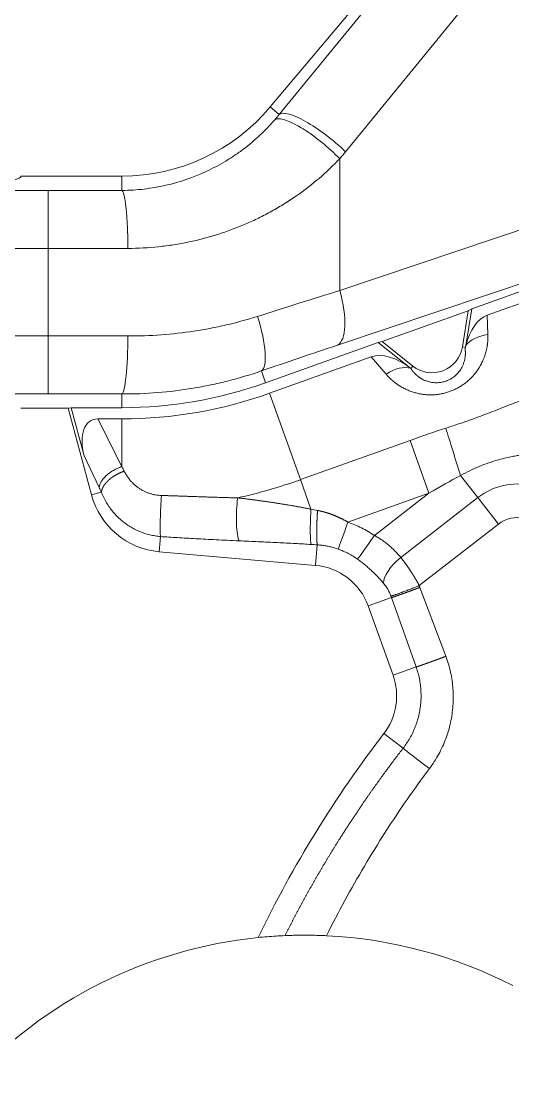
# Model space of a CAD drawing. Header units: millimetres. Extents: x 588 to 2025, y -315 to 707.
# Drawn here: x 897.5 to 961.3, y 394.3 to 531.9 of the extents above; entities that cross this region are included whole.
import ezdxf

# ---------------------------------------------------------------- set-up
doc = ezdxf.new("R2010")
doc.units = ezdxf.units.MM
doc.layers.add('core', color=7, linetype='Continuous', lineweight=20)

msp = doc.modelspace()

# ---------------------------------------------------------------- linework, layer by layer
at = {"layer": 'core', "lineweight": 18}
for p, q in [((947.514, 541.855), (929.848, 520.802)), ((897.536, 511.827), (910.601, 511.827)), ((955.972, 494.585), (985.122, 505.04)), ((957.983, 493.766), (983.486, 502.913)), ((955.525, 494.341), (944.349, 490.333)), ((954.765, 489.653), (955.525, 494.341)), ((955.202, 489.832), (955.972, 494.585)), ((955.525, 494.341), (955.972, 494.585)), ((929.235, 484.996), (943.832, 490.231)), ((944.349, 490.333), (943.832, 490.231)), ((943.832, 490.231), (948.045, 486.873)), ((944.349, 490.333), (948.324, 487.165)), ((929.726, 483.632), (942.934, 488.369)), ((897.469, 481.677), (903.635, 481.677)), ((903.635, 481.677), (904.03, 481.756)), ((906.646, 470.442), (903.635, 481.677)), ((910.601, 481.756), (904.03, 481.756)), ((905.705, 475.506), (904.03, 481.756)), ((907.475, 480.307), (910.604, 480.307)), ((915.433, 463.068), (935.711, 461.294)), ((942.544, 456.025), (945.769, 447.033))]:
    msp.add_line(p, q, dxfattribs=at)
at = {"layer": 'core', "lineweight": 13}
for p, q in [((948.392, 541.119), (931.009, 519.828)), ((939.613, 514.989), (956.995, 536.28)), ((929.848, 520.802), (931.009, 519.828)), ((938.842, 514.078), (938.842, 496.965)), ((987.105, 513.182), (938.842, 496.965)), ((910.601, 509.963), (910.601, 511.827)), ((880.546, 509.937), (901.017, 509.937)), ((901.017, 502.409), (901.017, 509.937)), ((938.547, 489.88), (986.809, 506.097)), ((901.017, 502.409), (850.301, 502.409)), ((901.017, 491.095), (901.017, 502.409)), ((958.07, 491.264), (957.983, 493.766)), ((850.301, 491.095), (901.017, 491.095)), ((901.017, 491.095), (901.017, 483.568)), ((954.765, 489.653), (955.162, 489.589)), ((942.934, 488.369), (944.856, 486.116)), ((928.685, 486.531), (929.235, 484.996)), ((948.324, 487.165), (948.073, 486.85)), ((901.017, 483.568), (880.546, 483.568)), ((910.601, 481.756), (910.601, 483.542)), ((933.748, 472.418), (929.726, 483.632)), ((907.475, 480.307), (910.604, 474.109)), ((910.604, 474.109), (910.604, 480.307)), ((933.748, 472.418), (947.968, 477.519)), ((950.42, 470.684), (947.968, 477.519)), ((905.705, 475.506), (907.64, 471.393)), ((935.121, 468.59), (933.748, 472.418)), ((954.533, 472.961), (956.762, 470.096)), ((906.646, 470.442), (907.926, 470.785)), ((939.908, 466.914), (950.42, 470.684)), ((943.345, 465.178), (950.42, 470.684)), ((946.769, 462.319), (956.762, 470.096)), ((959.439, 466.656), (956.762, 470.096)), ((949.171, 458.665), (959.439, 466.656)), ((915.433, 463.068), (915.606, 465.037)), ((935.711, 461.294), (935.944, 463.955)), ((949.259, 458.433), (952.616, 449.488)), ((942.544, 456.025), (945.569, 457.11)), ((945.569, 457.11), (948.76, 448.105)), ((945.769, 447.033), (948.76, 448.105)), ((944.583, 439.458), (947.066, 437.55))]:
    msp.add_line(p, q, dxfattribs=at)
at = {"layer": 'core', "lineweight": 18}
for centre, radius, start, end in [((910.601, 536.952), 25.125, 270, 320), ((950.817, 490.293), 4, 231.44922, 350.79678), ((910.601, 536.952), 55.196, 270, 289.73), ((910.604, 536.95), 56.643, 270, 289.73), ((916.305, 473.03), 10, 195, 265), ((935.014, 453.325), 8, 19.73, 85), ((938.239, 444.332), 8, 322.46377, 19.73), ((1064.943, 346.981), 151.784, 142.46377, 154.22402), ((934.271, 354.262), 59.03, 62.75395, 87.22216), ((934.271, 354.262), 59.03, 95.84415, 137.34194)]:
    msp.add_arc(centre, radius, start, end, dxfattribs=at)
at = {"layer": 'core', "lineweight": 13}
for centre, radius, start, end in [((910.604, 536.95), 68.557, 282.64523, 289.73), ((961.896, 463.5), 8.359, 77.14789, 127.89164), ((961.896, 463.5), 4, 77.14789, 127.89164)]:
    msp.add_arc(centre, radius, start, end, dxfattribs=at)
for centre, major_axis, ratio, start_param, end_param in [((936.776, 514.989), (5.839, -4.767), 0.2488373, 1.2749465, 3.0875307), ((901.017, 479.621), (100.488, 33.416), 0.0463836, 1.1694905, 1.2816773), ((936.006, 496.965), (2.401, -7.145), 0.3593654, 0.0561119, 1.4506227), ((926.144, 493.616), (-2.446, 7.13), 0.256658, 3.195769, 4.6245786), ((901.017, 486.223), (100.5, 0), 0.0484772, 1.4675082, 1.5707963), ((910.601, 491.069), (0.041, 7.537), 0.103103, 3.1942333, 4.7129491), ((958.887, 488.986), (-3.998, -0.138), 0.5863413, 4.8979198, 5.8510674), ((903.558, 472.536), (92.948, 33.427), 0.0493156, 1.1671801, 1.2793669), ((945.673, 483.838), (3.043, 2.596), 0.5793269, 0.3382339, 1.3548399), ((901.017, 478.696), (92.962, 0), 0.0524078, 1.4675082, 1.5707963), ((874.678, 420.481), (98.491, 59.932), 0.1537068, 0.5701263, 0.6431333), ((955.07, 472.27), (-3.676, 11.423), 0.0250694, 0.9213397, 1.5022223), ((877.129, 413.646), (94.015, 65.711), 0.0705863, 0.556048, 0.6290549), ((915.797, 468.317), (0.147, 3.4), 0.0557012, 0.9260949, 2.8776499), ((926.021, 467.939), (0.088, 3.588), 0.1584186, 0.9433285, 2.8731768), ((939.848, 466.934), (1.261, 3.645), 0.0163185, 3.4031877, 4.712389), ((943.303, 465.206), (2.22, 3.226), 0.0128537, 3.4032652, 4.712389), ((947.788, 461.007), (3.09, 2.518), 0.4166413, 1.5609847, 2.8426822), ((950.53, 434.976), (3.575, -2.679), 0.0156454, 3.4032042, 4.712389)]:
    msp.add_ellipse(centre, major_axis=major_axis, ratio=ratio, start_param=start_param, end_param=end_param, dxfattribs=at)
at = {"layer": 'core', "lineweight": 18}
for centre, major_axis, ratio, start_param, end_param in [((958.953, 487.091), (-0.236, 6.818), 0.5863413, 0.1855308, 1.1376021), ((946.659, 482.682), (4.481, -5.253), 0.5793268, 1.9086454, 2.9256361), ((909.189, 475.034), (2.53, -5.089), 0.5459805, 2.8765762, 4.3576965)]:
    msp.add_ellipse(centre, major_axis=major_axis, ratio=ratio, start_param=start_param, end_param=end_param, dxfattribs=at)
at = {"layer": 'core', "lineweight": 13}
for points, knots in [([(930.412, 519.115), (929.193, 517.711), (927.512, 516.139), (925.256, 514.519), (924.075, 513.762), (922.854, 513.067), (920.357, 511.817), (917.712, 510.898), (914.898, 510.333), (913.004, 510.059), (911.567, 509.969), (910.601, 509.963)], [0, 0, 0, 0, 0.25, 0.3125, 0.375, 0.4375, 0.5, 0.75, 0.8125, 0.875, 1, 1, 1, 1]), ([(938.843, 514.078), (938.511, 514.417), (937.778, 515.127), (936.504, 516.23), (935.128, 517.282), (933.761, 518.179), (932.526, 518.836), (931.524, 519.205), (930.805, 519.292), (930.516, 519.193), (930.412, 519.115)], [0, 0, 0, 0, 0.1249893, 0.249991, 0.3749927, 0.4999944, 0.6249961, 0.7499977, 0.8749994, 1, 1, 1, 1]), ([(911.379, 502.435), (912.714, 502.442), (914.701, 502.553), (917.321, 502.898), (921.215, 503.613), (924.878, 504.777), (928.341, 506.367), (930.035, 507.25), (931.673, 508.214), (934.807, 510.278), (937.145, 512.284), (938.843, 514.078)], [0, 0, 0, 0, 0.125, 0.1875, 0.25, 0.5, 0.5625, 0.625, 0.6875, 0.75, 1, 1, 1, 1]), ([(880.546, 509.937), (883.21, 510.053), (888.047, 510.317), (893.479, 510.786), (896.774, 511.298), (897.521, 511.653), (897.536, 511.827)], [0, 0, 0, 0, 0.2527854, 0.5055708, 0.7583562, 1, 1, 1, 1]), ([(911.379, 502.435), (911.326, 502.435), (911.222, 502.435), (911.065, 502.434), (910.909, 502.433), (910.752, 502.432), (910.595, 502.432), (910.439, 502.431), (910.282, 502.43), (910.125, 502.429), (909.969, 502.429), (909.812, 502.428), (909.655, 502.427), (909.498, 502.427), (909.341, 502.426), (909.185, 502.426), (909.028, 502.425), (908.871, 502.424), (908.714, 502.424), (908.557, 502.423), (908.4, 502.423), (908.243, 502.422), (908.086, 502.421), (907.929, 502.421), (907.772, 502.42), (907.615, 502.42), (907.458, 502.419), (907.301, 502.419), (907.144, 502.418), (906.987, 502.418), (906.83, 502.418), (906.673, 502.417), (906.516, 502.417), (906.359, 502.416), (906.202, 502.416), (906.045, 502.416), (905.888, 502.415), (905.731, 502.415), (905.574, 502.414), (905.417, 502.414), (905.26, 502.414), (905.103, 502.413), (904.945, 502.413), (904.788, 502.413), (904.631, 502.413), (904.474, 502.412), (904.317, 502.412), (904.16, 502.412), (904.003, 502.412), (903.845, 502.411), (903.688, 502.411), (903.531, 502.411), (903.374, 502.411), (903.217, 502.411), (903.06, 502.41), (902.902, 502.41), (902.745, 502.41), (902.588, 502.41), (902.431, 502.41), (902.274, 502.41), (902.117, 502.41), (901.96, 502.41), (901.802, 502.41), (901.645, 502.41), (901.488, 502.409), (901.331, 502.409), (901.174, 502.409), (901.069, 502.409), (901.017, 502.409)], [0, 0, 0, 0, 0.0151649, 0.0303294, 0.0454935, 0.0606572, 0.0758205, 0.0909833, 0.1061458, 0.1213078, 0.1364694, 0.1516306, 0.1667914, 0.1819518, 0.1971117, 0.2122713, 0.2274304, 0.2425891, 0.2577474, 0.2729053, 0.2880628, 0.3032199, 0.3183765, 0.3335328, 0.3486886, 0.363844, 0.378999, 0.3941536, 0.4093078, 0.4244615, 0.4396149, 0.4547678, 0.4699203, 0.4850725, 0.5002242, 0.5153755, 0.5305263, 0.5456768, 0.5608269, 0.5759765, 0.5911258, 0.6062746, 0.621423, 0.636571, 0.6517186, 0.6668658, 0.6820125, 0.6971589, 0.7123049, 0.7274504, 0.7425955, 0.7577402, 0.7728845, 0.7880284, 0.8031719, 0.818315, 0.8334577, 0.8485999, 0.8637418, 0.8788832, 0.8940243, 0.9091649, 0.9243051, 0.9394449, 0.9545843, 0.9697233, 0.9848618, 1, 1, 1, 1]), ([(928.181, 493.616), (926.844, 493.192), (925.489, 492.82), (923.43, 492.339), (922.739, 492.192), (921.347, 491.924), (920.647, 491.803), (918.531, 491.48), (917.113, 491.32), (914.259, 491.111), (912.823, 491.061), (911.379, 491.069)], [0, 0, 0, 0, 0.25, 0.25, 0.375, 0.375, 0.5, 0.5, 0.75, 0.75, 1, 1, 1, 1]), ([(944.856, 486.116), (944.865, 486.106), (944.884, 486.084), (944.912, 486.052), (944.94, 486.02), (944.968, 485.988), (944.996, 485.957), (945.024, 485.925), (945.053, 485.894), (945.082, 485.863), (945.111, 485.832), (945.14, 485.802), (945.169, 485.771), (945.198, 485.741), (945.228, 485.711), (945.258, 485.681), (945.287, 485.651), (945.317, 485.621), (945.347, 485.592), (945.378, 485.562), (945.408, 485.533), (945.439, 485.504), (945.469, 485.476), (945.5, 485.447), (945.531, 485.419), (945.562, 485.391), (945.593, 485.363), (945.625, 485.335), (945.656, 485.307), (945.688, 485.28), (945.719, 485.253), (945.751, 485.225), (945.783, 485.199), (945.815, 485.172), (945.848, 485.145), (945.88, 485.119), (945.913, 485.093), (945.945, 485.067), (945.978, 485.041), (946.011, 485.016), (946.044, 484.99), (946.077, 484.965), (946.11, 484.94), (946.144, 484.915), (946.177, 484.891), (946.211, 484.866), (946.244, 484.842), (946.278, 484.818), (946.312, 484.794), (946.346, 484.77), (946.38, 484.747), (946.415, 484.724), (946.449, 484.701), (946.484, 484.678), (946.518, 484.655), (946.553, 484.633), (946.588, 484.61), (946.623, 484.588), (946.658, 484.566), (946.845, 484.451), (947.19, 484.257), (947.706, 484.016), (948.224, 483.819), (948.749, 483.661), (949.277, 483.544), (949.806, 483.466), (950.322, 483.427), (950.832, 483.424), (951.335, 483.455), (951.834, 483.52), (952.329, 483.618), (952.825, 483.753), (953.315, 483.925), (953.715, 484.097), (954.027, 484.252), (954.265, 484.381), (954.501, 484.52), (954.813, 484.72), (955.197, 484.998), (955.639, 485.374), (956.065, 485.798), (956.461, 486.262), (956.826, 486.77), (957.098, 487.222), (957.297, 487.608), (957.434, 487.906), (957.558, 488.206), (957.668, 488.511), (957.767, 488.824), (957.855, 489.149), (957.93, 489.486), (957.975, 489.745), (958.001, 489.922), (958.013, 490.014), (958.024, 490.106), (958.034, 490.197), (958.043, 490.288), (958.051, 490.379), (958.057, 490.469), (958.063, 490.559), (958.067, 490.648), (958.071, 490.737), (958.073, 490.826), (958.074, 490.915), (958.075, 491.002), (958.074, 491.09), (958.073, 491.177), (958.071, 491.235), (958.07, 491.264)], [0, 0, 0, 0, 0.0025397, 0.005076, 0.0076089, 0.0101385, 0.0126647, 0.0151874, 0.0177068, 0.0202227, 0.0227352, 0.0252442, 0.0277497, 0.0302517, 0.0327503, 0.0352454, 0.037737, 0.040225, 0.0427096, 0.0451906, 0.0476681, 0.0501421, 0.0526126, 0.0550795, 0.0575429, 0.0600027, 0.0624591, 0.0649118, 0.0673611, 0.0698068, 0.072249, 0.0746877, 0.0771229, 0.0795545, 0.0819826, 0.0844072, 0.0868283, 0.089246, 0.0916601, 0.0940707, 0.0964779, 0.0988816, 0.1012819, 0.1036787, 0.106072, 0.108462, 0.1108484, 0.1132314, 0.115611, 0.117987, 0.1203596, 0.1227286, 0.1250942, 0.1274562, 0.1298146, 0.1321696, 0.134521, 0.1368689, 0.1392133, 0.1415541, 0.1743228, 0.205757, 0.2358663, 0.2646163, 0.2934975, 0.3211431, 0.3475041, 0.3725881, 0.3980942, 0.4227078, 0.4470036, 0.4721239, 0.4979439, 0.5227027, 0.5357457, 0.5490163, 0.5625105, 0.5762207, 0.6039723, 0.6332085, 0.6639378, 0.6960756, 0.7284106, 0.763299, 0.7815362, 0.7997297, 0.8178918, 0.8360309, 0.8546474, 0.8739443, 0.8939153, 0.9145595, 0.9200289, 0.925481, 0.9309159, 0.9363336, 0.9417341, 0.9471174, 0.9524836, 0.9578325, 0.9631643, 0.9684788, 0.973776, 0.9790558, 0.9843182, 0.9895631, 0.9947904, 1, 1, 1, 1]), ([(910.601, 483.542), (912.155, 483.534), (913.7, 483.593), (916.772, 483.84), (918.3, 484.028), (920.578, 484.407), (921.332, 484.549), (922.83, 484.863), (923.574, 485.036), (925.79, 485.599), (927.247, 486.035), (928.685, 486.531)], [0, 0, 0, 0, 0.25, 0.25, 0.5, 0.5, 0.625, 0.625, 0.75, 0.75, 1, 1, 1, 1]), ([(952.619, 479.105), (953.027, 479.236), (953.434, 479.367), (954.247, 479.634), (954.653, 479.77), (955.259, 479.978), (955.663, 480.119), (956.066, 480.264), (956.668, 480.484), (957.068, 480.634), (957.867, 480.941), (958.265, 481.097), (959.06, 481.411), (959.458, 481.569), (960.253, 481.884), (960.651, 482.039), (961.45, 482.345), (961.85, 482.496), (962.252, 482.641)], [0, 0, 0, 0, 0.125, 0.125, 0.25, 0.25, 0.3125, 0.375, 0.375, 0.5, 0.5, 0.625, 0.625, 0.75, 0.75, 0.875, 0.875, 1, 1, 1, 1]), ([(954.533, 472.961), (954.924, 473.179), (955.32, 473.385), (956.12, 473.774), (956.524, 473.956), (957.341, 474.295), (958.167, 474.609), (959.011, 474.873), (959.864, 475.113), (960.295, 475.22), (960.947, 475.363), (961.166, 475.408), (961.495, 475.471), (961.606, 475.491), (961.826, 475.53), (961.937, 475.548), (962.489, 475.637), (962.932, 475.697), (963.822, 475.793), (964.268, 475.83), (964.715, 475.857)], [0, 0, 0, 0, 0.125, 0.125, 0.25, 0.25, 0.375, 0.5, 0.5, 0.625, 0.625, 0.6875, 0.6875, 0.71875, 0.71875, 0.75, 0.75, 0.875, 0.875, 1, 1, 1, 1]), ([(907.64, 471.393), (907.652, 471.515), (907.681, 471.641), (907.774, 471.9), (907.837, 472.033), (907.996, 472.298), (908.092, 472.431), (908.311, 472.693), (908.435, 472.822), (908.708, 473.072), (908.856, 473.192), (909.171, 473.42), (909.338, 473.528), (909.685, 473.726), (909.865, 473.817), (910.231, 473.979), (910.418, 474.05), (910.604, 474.109)], [0, 0, 0, 0, 0.125, 0.125, 0.25, 0.25, 0.375, 0.375, 0.5, 0.5, 0.625, 0.625, 0.75, 0.75, 0.875, 0.875, 1, 1, 1, 1]), ([(907.926, 470.785), (907.927, 470.791), (907.928, 470.803), (907.93, 470.821), (907.933, 470.839), (907.935, 470.857), (907.938, 470.875), (907.941, 470.893), (907.945, 470.911), (907.948, 470.929), (907.952, 470.947), (907.956, 470.965), (907.96, 470.983), (907.965, 471.002), (907.97, 471.02), (907.975, 471.038), (907.98, 471.057), (907.986, 471.075), (907.991, 471.094), (907.997, 471.112), (908.003, 471.131), (908.01, 471.149), (908.017, 471.168), (908.023, 471.186), (908.031, 471.205), (908.038, 471.223), (908.045, 471.242), (908.053, 471.261), (908.061, 471.279), (908.069, 471.298), (908.078, 471.317), (908.087, 471.335), (908.095, 471.354), (908.104, 471.373), (908.114, 471.391), (908.123, 471.41), (908.133, 471.429), (908.143, 471.447), (908.153, 471.466), (908.163, 471.485), (908.174, 471.503), (908.185, 471.522), (908.196, 471.541), (908.207, 471.559), (908.218, 471.578), (908.23, 471.596), (908.241, 471.615), (908.253, 471.634), (908.265, 471.652), (908.278, 471.671), (908.29, 471.689), (908.303, 471.708), (908.316, 471.726), (908.329, 471.745), (908.342, 471.763), (908.355, 471.781), (908.369, 471.8), (908.383, 471.818), (908.397, 471.836), (908.411, 471.855), (908.425, 471.873), (908.439, 471.891), (908.454, 471.909), (908.469, 471.927), (908.484, 471.945), (908.499, 471.963), (908.514, 471.981), (908.53, 471.999), (908.545, 472.017), (908.561, 472.035), (908.577, 472.053), (908.593, 472.07), (908.609, 472.088), (908.625, 472.106), (908.642, 472.123), (908.659, 472.141), (908.675, 472.158), (908.692, 472.176), (908.709, 472.193), (908.727, 472.211), (908.744, 472.228), (908.761, 472.245), (908.779, 472.262), (908.797, 472.279), (908.815, 472.296), (908.833, 472.313), (908.856, 472.335), (908.885, 472.361), (908.919, 472.392), (908.954, 472.423), (908.99, 472.454), (909.026, 472.484), (909.063, 472.515), (909.1, 472.545), (909.138, 472.575), (909.176, 472.605), (909.215, 472.635), (909.254, 472.665), (909.294, 472.694), (909.335, 472.723), (909.376, 472.753), (909.417, 472.781), (909.459, 472.81), (909.502, 472.838), (909.545, 472.867), (909.588, 472.895), (909.632, 472.922), (909.676, 472.95), (909.721, 472.977), (909.766, 473.003), (909.811, 473.03), (909.857, 473.056), (909.904, 473.082), (909.95, 473.107), (909.998, 473.133), (910.045, 473.157), (910.093, 473.182), (910.141, 473.206), (910.19, 473.229), (910.238, 473.253), (910.287, 473.276), (910.337, 473.298), (910.387, 473.32), (910.437, 473.342), (910.487, 473.363), (910.537, 473.383), (910.588, 473.404), (910.639, 473.423), (910.69, 473.443), (910.741, 473.461), (910.792, 473.48), (910.844, 473.497), (910.878, 473.509), (910.895, 473.514)], [0, 0, 0, 0, 0.0060991, 0.0121922, 0.0182792, 0.0243602, 0.0304351, 0.0365039, 0.0425667, 0.0486234, 0.0546741, 0.0607187, 0.0667573, 0.0727898, 0.0788163, 0.0848367, 0.090851, 0.0968593, 0.1028615, 0.1088577, 0.1148478, 0.1208319, 0.1268099, 0.1327818, 0.1387477, 0.1447076, 0.1506614, 0.1566091, 0.1625508, 0.1684864, 0.1744159, 0.1803394, 0.1862569, 0.1921683, 0.1980736, 0.2039729, 0.2098661, 0.2157533, 0.2216344, 0.2275094, 0.2333784, 0.2392413, 0.2450982, 0.250949, 0.2567938, 0.2626325, 0.2684652, 0.2742918, 0.2801123, 0.2859268, 0.2917352, 0.2975375, 0.3033339, 0.3091241, 0.3149083, 0.3206864, 0.3264585, 0.3322245, 0.3379845, 0.3437384, 0.3494862, 0.355228, 0.3609638, 0.3666934, 0.372417, 0.3781346, 0.3838461, 0.3895515, 0.3952509, 0.4009442, 0.4066315, 0.4123127, 0.4179879, 0.423657, 0.42932, 0.434977, 0.4406279, 0.4462728, 0.4519116, 0.4575443, 0.463171, 0.4687916, 0.4744062, 0.4800147, 0.4856172, 0.4912135, 0.4968039, 0.5071268, 0.5174771, 0.5278547, 0.5382598, 0.5486922, 0.5591521, 0.5696393, 0.5801539, 0.5906959, 0.6012653, 0.611862, 0.6224862, 0.6331377, 0.6438167, 0.654523, 0.6652567, 0.6760177, 0.6868062, 0.6976221, 0.7084653, 0.7193359, 0.7302339, 0.7411593, 0.7521121, 0.7630922, 0.7740997, 0.7851346, 0.7961969, 0.8072866, 0.8184037, 0.8295481, 0.8407199, 0.8519191, 0.8631457, 0.8743996, 0.8856809, 0.8969897, 0.9083257, 0.9196892, 0.9310801, 0.9424983, 0.9539439, 0.9654168, 0.9769172, 0.9884449, 1, 1, 1, 1]), ([(907.64, 471.393), (907.648, 471.376), (907.672, 471.325), (907.72, 471.224), (907.786, 471.084), (907.857, 470.932), (907.905, 470.831), (907.926, 470.785)], [0, 0, 0, 0, 0.0851545, 0.2516776, 0.4995694, 0.7761482, 1, 1, 1, 1]), ([(915.734, 470.367), (915.78, 470.365), (915.873, 470.363), (916.011, 470.358), (916.151, 470.354), (916.29, 470.35), (916.43, 470.345), (916.57, 470.341), (916.71, 470.337), (916.851, 470.332), (916.992, 470.327), (917.133, 470.323), (917.275, 470.318), (917.417, 470.313), (917.56, 470.309), (917.702, 470.304), (917.846, 470.299), (917.989, 470.294), (918.133, 470.289), (918.277, 470.284), (918.421, 470.279), (918.566, 470.274), (918.711, 470.269), (918.857, 470.264), (919.003, 470.259), (919.149, 470.254), (919.296, 470.249), (919.443, 470.243), (919.59, 470.238), (919.738, 470.233), (919.886, 470.228), (920.034, 470.223), (920.234, 470.216), (920.485, 470.207), (920.788, 470.196), (921.093, 470.186), (921.401, 470.175), (921.711, 470.165), (922.023, 470.155), (922.337, 470.144), (922.654, 470.134), (922.973, 470.125), (923.295, 470.115), (923.619, 470.106), (923.945, 470.097), (924.274, 470.088), (924.605, 470.079), (924.938, 470.071), (925.274, 470.064), (925.499, 470.059), (925.612, 470.057)], [0, 0, 0, 0, 0.0139295, 0.0278933, 0.0418918, 0.0559251, 0.0699936, 0.0840972, 0.0982364, 0.1124114, 0.1266222, 0.1408692, 0.1551526, 0.1694725, 0.1838293, 0.198223, 0.212654, 0.2271224, 0.2416285, 0.2561724, 0.2707543, 0.2853746, 0.3000333, 0.3147307, 0.329467, 0.3442424, 0.3590571, 0.3739114, 0.3888053, 0.4037392, 0.4187132, 0.4337275, 0.4487824, 0.4792243, 0.5099052, 0.5408268, 0.571991, 0.6033996, 0.6350542, 0.6669568, 0.6991091, 0.7315127, 0.7641695, 0.7970811, 0.8302494, 0.863676, 0.8973627, 0.9313111, 0.965523, 1, 1, 1, 1]), ([(925.612, 470.057), (925.676, 470.049), (925.805, 470.034), (925.998, 470.011), (926.191, 469.988), (926.384, 469.964), (926.577, 469.941), (926.769, 469.917), (926.962, 469.892), (927.155, 469.868), (927.348, 469.843), (927.54, 469.818), (927.733, 469.793), (927.925, 469.767), (928.118, 469.741), (928.311, 469.715), (928.503, 469.688), (928.696, 469.662), (928.888, 469.635), (929.081, 469.607), (929.273, 469.58), (929.466, 469.552), (929.659, 469.523), (929.851, 469.495), (930.044, 469.466), (930.237, 469.437), (930.429, 469.407), (930.63, 469.376), (930.839, 469.344), (931.056, 469.31), (931.273, 469.275), (931.489, 469.24), (931.705, 469.205), (931.921, 469.169), (932.136, 469.133), (932.351, 469.096), (932.566, 469.06), (932.781, 469.022), (932.995, 468.985), (933.209, 468.947), (933.422, 468.909), (933.636, 468.87), (933.849, 468.831), (934.061, 468.792), (934.274, 468.752), (934.486, 468.712), (934.698, 468.672), (934.91, 468.631), (935.051, 468.603), (935.121, 468.59)], [0, 0, 0, 0, 0.0203746, 0.0407423, 0.0611032, 0.0814577, 0.1018059, 0.1221482, 0.1424848, 0.1628158, 0.1831417, 0.2034625, 0.2237785, 0.2440901, 0.2643974, 0.2847006, 0.305, 0.3252959, 0.3455884, 0.3658778, 0.3861644, 0.4064483, 0.4267298, 0.4470091, 0.4672865, 0.4875621, 0.5078362, 0.528109, 0.5509539, 0.5737601, 0.596528, 0.6192578, 0.6419495, 0.6646034, 0.6872198, 0.7097987, 0.7323403, 0.754845, 0.7773127, 0.7997438, 0.8221383, 0.8444965, 0.8668185, 0.8891044, 0.9113546, 0.9335691, 0.955748, 0.9778916, 1, 1, 1, 1]), ([(935.969, 468.426), (935.986, 468.423), (936.02, 468.416), (936.072, 468.405), (936.123, 468.395), (936.174, 468.384), (936.225, 468.372), (936.276, 468.361), (936.327, 468.349), (936.378, 468.337), (936.429, 468.325), (936.48, 468.313), (936.531, 468.3), (936.582, 468.288), (936.632, 468.274), (936.683, 468.261), (936.734, 468.248), (936.785, 468.234), (936.836, 468.22), (936.887, 468.206), (936.938, 468.191), (936.988, 468.176), (937.039, 468.161), (937.09, 468.146), (937.141, 468.131), (937.191, 468.115), (937.242, 468.099), (937.293, 468.083), (937.343, 468.067), (937.394, 468.05), (937.445, 468.033), (937.495, 468.016), (937.546, 467.999), (937.596, 467.981), (937.647, 467.964), (937.698, 467.946), (937.748, 467.927), (937.799, 467.909), (937.849, 467.89), (937.9, 467.871), (937.95, 467.852), (938.016, 467.827), (938.098, 467.794), (938.196, 467.755), (938.293, 467.715), (938.39, 467.675), (938.487, 467.633), (938.583, 467.591), (938.679, 467.548), (938.775, 467.504), (938.871, 467.459), (938.967, 467.413), (939.062, 467.367), (939.157, 467.32), (939.252, 467.272), (939.346, 467.223), (939.44, 467.173), (939.534, 467.123), (939.628, 467.072), (939.722, 467.02), (939.815, 466.967), (939.877, 466.932), (939.908, 466.914)], [0, 0, 0, 0, 0.0123488, 0.0247039, 0.0370656, 0.049434, 0.0618094, 0.074192, 0.086582, 0.0989796, 0.1113851, 0.1237987, 0.1362205, 0.1486509, 0.16109, 0.1735381, 0.1859953, 0.1984619, 0.2109382, 0.2234242, 0.2359203, 0.2484266, 0.2609434, 0.2734709, 0.2860092, 0.2985587, 0.3111195, 0.3236918, 0.3362758, 0.3488718, 0.36148, 0.3741005, 0.3867336, 0.3993795, 0.4120384, 0.4247105, 0.437396, 0.4500951, 0.462808, 0.475535, 0.4882762, 0.5010318, 0.5257927, 0.5505646, 0.5753489, 0.6001471, 0.6249607, 0.6497911, 0.6746398, 0.6995083, 0.7243981, 0.7493105, 0.774247, 0.7992092, 0.8241984, 0.849216, 0.8742636, 0.8993425, 0.9244542, 0.9496001, 0.9747815, 1, 1, 1, 1]), ([(946.769, 462.319), (946.787, 462.297), (946.823, 462.251), (946.877, 462.183), (946.932, 462.114), (946.986, 462.044), (947.039, 461.974), (947.093, 461.904), (947.146, 461.834), (947.2, 461.763), (947.253, 461.692), (947.306, 461.621), (947.359, 461.549), (947.411, 461.477), (947.463, 461.405), (947.516, 461.332), (947.568, 461.259), (947.619, 461.186), (947.671, 461.113), (947.722, 461.039), (947.773, 460.965), (947.824, 460.891), (947.874, 460.817), (947.924, 460.742), (947.974, 460.668), (948.016, 460.604), (948.051, 460.552), (948.077, 460.512), (948.103, 460.472), (948.129, 460.431), (948.156, 460.391), (948.182, 460.35), (948.208, 460.31), (948.234, 460.269), (948.26, 460.228), (948.286, 460.187), (948.312, 460.146), (948.337, 460.105), (948.363, 460.064), (948.389, 460.022), (948.414, 459.981), (948.44, 459.94), (948.465, 459.898), (948.491, 459.857), (948.516, 459.815), (948.541, 459.773), (948.566, 459.731), (948.591, 459.69), (948.616, 459.648), (948.641, 459.606), (948.666, 459.563), (948.691, 459.521), (948.716, 459.479), (948.741, 459.437), (948.765, 459.394), (948.79, 459.352), (948.814, 459.31), (948.838, 459.267), (948.863, 459.224), (948.887, 459.182), (948.911, 459.139), (948.935, 459.096), (948.959, 459.053), (948.983, 459.01), (949.007, 458.967), (949.03, 458.924), (949.054, 458.881), (949.077, 458.838), (949.101, 458.795), (949.124, 458.752), (949.148, 458.709), (949.163, 458.68), (949.171, 458.665)], [0, 0, 0, 0, 0.0213531, 0.0426614, 0.0639252, 0.0851448, 0.1063203, 0.1274522, 0.1485406, 0.1695859, 0.1905882, 0.211548, 0.2324654, 0.2533407, 0.2741743, 0.2949664, 0.3157173, 0.3364273, 0.3570966, 0.3777257, 0.3983146, 0.4188639, 0.4393736, 0.4598443, 0.4802761, 0.5006693, 0.5115443, 0.5224178, 0.5332897, 0.5441602, 0.5550293, 0.5658969, 0.5767632, 0.5876283, 0.5984921, 0.6093547, 0.6202161, 0.6310764, 0.6419357, 0.6527939, 0.6636512, 0.6745076, 0.6853631, 0.6962177, 0.7070716, 0.7179248, 0.7287772, 0.739629, 0.7504802, 0.7613309, 0.772181, 0.7830307, 0.79388, 0.804729, 0.8155776, 0.8264259, 0.837274, 0.8481219, 0.8589697, 0.8698174, 0.8806651, 0.8915127, 0.9023605, 0.9132083, 0.9240563, 0.9349044, 0.9457528, 0.9566015, 0.9674505, 0.9782999, 0.9891497, 1, 1, 1, 1]), ([(948.76, 448.105), (948.763, 448.106), (948.768, 448.108), (948.776, 448.11), (948.784, 448.113), (948.793, 448.115), (948.801, 448.118), (948.81, 448.121), (948.819, 448.124), (948.829, 448.127), (948.838, 448.13), (948.848, 448.133), (948.858, 448.136), (948.868, 448.139), (948.879, 448.142), (948.889, 448.146), (948.9, 448.149), (948.911, 448.153), (948.922, 448.156), (948.933, 448.16), (948.945, 448.164), (948.957, 448.168), (948.969, 448.172), (948.981, 448.176), (948.993, 448.18), (949.006, 448.184), (949.019, 448.188), (949.032, 448.193), (949.045, 448.197), (949.058, 448.201), (949.072, 448.206), (949.085, 448.211), (949.099, 448.215), (949.113, 448.22), (949.128, 448.225), (949.142, 448.23), (949.157, 448.235), (949.172, 448.24), (949.187, 448.245), (949.202, 448.25), (949.217, 448.255), (949.233, 448.261), (949.249, 448.266), (949.265, 448.272), (949.281, 448.277), (949.297, 448.283), (949.314, 448.289), (949.331, 448.294), (949.347, 448.3), (949.364, 448.306), (949.382, 448.312), (949.399, 448.318), (949.417, 448.324), (949.434, 448.33), (949.452, 448.337), (949.47, 448.343), (949.489, 448.349), (949.507, 448.356), (949.526, 448.362), (949.545, 448.369), (949.564, 448.375), (949.583, 448.382), (949.602, 448.389), (949.621, 448.396), (949.641, 448.402), (949.661, 448.409), (949.681, 448.416), (949.701, 448.424), (949.721, 448.431), (949.741, 448.438), (949.762, 448.445), (949.783, 448.452), (949.803, 448.46), (949.824, 448.467), (949.846, 448.475), (949.867, 448.482), (949.888, 448.49), (949.91, 448.498), (949.932, 448.505), (949.954, 448.513), (949.976, 448.521), (949.998, 448.529), (950.02, 448.537), (950.043, 448.545), (950.065, 448.553), (950.088, 448.561), (950.111, 448.569), (950.134, 448.578), (950.157, 448.586), (950.18, 448.594), (950.204, 448.603), (950.227, 448.611), (950.251, 448.62), (950.275, 448.628), (950.299, 448.637), (950.323, 448.645), (950.347, 448.654), (950.371, 448.663), (950.396, 448.672), (950.42, 448.68), (950.445, 448.689), (950.47, 448.698), (950.495, 448.707), (950.52, 448.716), (950.545, 448.725), (950.57, 448.735), (950.595, 448.744), (950.621, 448.753), (950.646, 448.762), (950.672, 448.772), (950.698, 448.781), (950.724, 448.79), (950.75, 448.8), (950.776, 448.809), (950.802, 448.819), (950.828, 448.828), (950.855, 448.838), (950.881, 448.848), (950.908, 448.857), (950.934, 448.867), (950.961, 448.877), (950.988, 448.886), (951.015, 448.896), (951.042, 448.906), (951.069, 448.916), (951.096, 448.926), (951.123, 448.936), (951.151, 448.946), (951.178, 448.956), (951.206, 448.966), (951.233, 448.976), (951.261, 448.986), (951.288, 448.996), (951.316, 449.007), (951.344, 449.017), (951.372, 449.027), (951.4, 449.037), (951.428, 449.048), (951.456, 449.058), (951.484, 449.068), (951.513, 449.079), (951.541, 449.089), (951.569, 449.1), (951.598, 449.11), (951.626, 449.121), (951.655, 449.131), (951.683, 449.142), (951.712, 449.152), (951.741, 449.163), (951.769, 449.174), (951.798, 449.184), (951.827, 449.195), (951.856, 449.205), (951.885, 449.216), (951.913, 449.227), (951.942, 449.238), (951.971, 449.248), (952, 449.259), (952.03, 449.27), (952.059, 449.281), (952.088, 449.291), (952.117, 449.302), (952.146, 449.313), (952.175, 449.324), (952.205, 449.335), (952.234, 449.346), (952.263, 449.357), (952.292, 449.367), (952.322, 449.378), (952.351, 449.389), (952.38, 449.4), (952.41, 449.411), (952.439, 449.422), (952.468, 449.433), (952.498, 449.444), (952.527, 449.455), (952.556, 449.466), (952.586, 449.477), (952.605, 449.484), (952.615, 449.488)], [0, 0, 0, 0, 0.0056498, 0.0112995, 0.0169493, 0.022599, 0.0282487, 0.0338985, 0.0395482, 0.045198, 0.0508477, 0.0564975, 0.0621472, 0.0677969, 0.0734467, 0.0790964, 0.0847462, 0.0903959, 0.0960456, 0.1016954, 0.1073451, 0.1129948, 0.1186446, 0.1242943, 0.129944, 0.1355937, 0.1412435, 0.1468932, 0.1525429, 0.1581926, 0.1638424, 0.1694921, 0.1751418, 0.1807915, 0.1864413, 0.192091, 0.1977407, 0.2033904, 0.2090401, 0.2146899, 0.2203396, 0.2259893, 0.231639, 0.2372887, 0.2429384, 0.2485881, 0.2542379, 0.2598876, 0.2655373, 0.271187, 0.2768367, 0.2824864, 0.2881361, 0.2937858, 0.2994355, 0.3050853, 0.310735, 0.3163847, 0.3220344, 0.3276841, 0.3333338, 0.3389835, 0.3446332, 0.3502829, 0.3559326, 0.3615823, 0.367232, 0.3728817, 0.3785314, 0.3841811, 0.3898308, 0.3954805, 0.4011302, 0.4067799, 0.4124296, 0.4180793, 0.423729, 0.4293787, 0.4350284, 0.4406781, 0.4463278, 0.4519775, 0.4576272, 0.4632769, 0.4689266, 0.4745763, 0.480226, 0.4858757, 0.4915254, 0.4971752, 0.5028249, 0.5084746, 0.5141243, 0.519774, 0.5254237, 0.5310734, 0.5367231, 0.5423728, 0.5480225, 0.5536722, 0.5593219, 0.5649716, 0.5706213, 0.576271, 0.5819207, 0.5875704, 0.5932201, 0.5988698, 0.6045195, 0.6101692, 0.6158189, 0.6214686, 0.6271183, 0.632768, 0.6384177, 0.6440674, 0.6497171, 0.6553668, 0.6610165, 0.6666662, 0.6723159, 0.6779656, 0.6836153, 0.689265, 0.6949147, 0.7005645, 0.7062142, 0.7118639, 0.7175136, 0.7231633, 0.728813, 0.7344627, 0.7401124, 0.7457621, 0.7514119, 0.7570616, 0.7627113, 0.768361, 0.7740107, 0.7796604, 0.7853101, 0.7909599, 0.7966096, 0.8022593, 0.807909, 0.8135587, 0.8192085, 0.8248582, 0.8305079, 0.8361576, 0.8418074, 0.8474571, 0.8531068, 0.8587565, 0.8644063, 0.870056, 0.8757057, 0.8813554, 0.8870052, 0.8926549, 0.8983046, 0.9039544, 0.9096041, 0.9152538, 0.9209036, 0.9265533, 0.9322031, 0.9378528, 0.9435025, 0.9491523, 0.954802, 0.9604518, 0.9661015, 0.9717513, 0.977401, 0.9830507, 0.9887005, 0.9943502, 1, 1, 1, 1]), ([(947.066, 437.55), (947.026, 437.497), (946.945, 437.393), (946.824, 437.236), (946.705, 437.08), (946.585, 436.924), (946.467, 436.769), (946.349, 436.614), (946.231, 436.459), (946.114, 436.305), (945.998, 436.152), (945.883, 435.999), (945.768, 435.846), (945.654, 435.694), (945.54, 435.542), (945.427, 435.39), (945.315, 435.239), (945.203, 435.089), (945.092, 434.939), (944.982, 434.789), (944.872, 434.64), (944.763, 434.491), (944.654, 434.343), (944.546, 434.195), (944.439, 434.048), (944.332, 433.901), (944.226, 433.754), (944.12, 433.608), (944.015, 433.463), (943.911, 433.318), (943.807, 433.173), (943.704, 433.029), (943.601, 432.886), (943.499, 432.743), (943.398, 432.6), (943.297, 432.458), (943.197, 432.316), (943.097, 432.175), (942.998, 432.034), (942.899, 431.894), (942.802, 431.754), (942.704, 431.615), (942.607, 431.476), (942.511, 431.338), (942.416, 431.2), (942.321, 431.063), (942.226, 430.926), (942.132, 430.79), (942.039, 430.654), (941.946, 430.519), (941.854, 430.384), (941.762, 430.25), (941.671, 430.116), (941.581, 429.982), (941.491, 429.85), (941.401, 429.717), (941.312, 429.586), (941.224, 429.454), (941.136, 429.324), (941.049, 429.194), (940.962, 429.064), (940.876, 428.935), (940.79, 428.806), (940.705, 428.678), (940.621, 428.55), (940.537, 428.423), (940.453, 428.297), (940.37, 428.171), (940.288, 428.045), (940.206, 427.92), (940.125, 427.796), (940.044, 427.672), (939.964, 427.548), (939.884, 427.426), (939.804, 427.303), (939.726, 427.181), (939.647, 427.06), (939.57, 426.94), (939.492, 426.819), (939.416, 426.7), (939.339, 426.581), (939.264, 426.462), (939.189, 426.344), (939.114, 426.227), (939.04, 426.11), (938.966, 425.994), (938.852, 425.814), (938.699, 425.571), (938.507, 425.263), (938.315, 424.955), (938.124, 424.647), (937.933, 424.338), (937.744, 424.029), (937.555, 423.719), (937.367, 423.408), (937.179, 423.098), (936.993, 422.786), (936.807, 422.475), (936.622, 422.162), (936.437, 421.85), (936.254, 421.537), (936.071, 421.223), (935.889, 420.909), (935.708, 420.594), (935.527, 420.28), (935.347, 419.964), (935.168, 419.648), (934.99, 419.332), (934.813, 419.015), (934.636, 418.698), (934.46, 418.38), (934.285, 418.062), (934.111, 417.744), (933.938, 417.425), (933.765, 417.105), (933.593, 416.785), (933.422, 416.465), (933.252, 416.144), (933.082, 415.823), (932.913, 415.501), (932.745, 415.179), (932.578, 414.857), (932.412, 414.534), (932.246, 414.211), (932.082, 413.887), (931.918, 413.563), (931.809, 413.347), (931.754, 413.238)], [0, 0, 0, 0, 0.0068944, 0.0137635, 0.0206073, 0.0274256, 0.0342186, 0.0409863, 0.0477286, 0.0544455, 0.061137, 0.0678032, 0.074444, 0.0810594, 0.0876494, 0.0942141, 0.1007534, 0.1072673, 0.1137558, 0.1202189, 0.1266567, 0.133069, 0.139456, 0.1458175, 0.1521537, 0.1584645, 0.1647499, 0.1710098, 0.1772444, 0.1834536, 0.1896373, 0.1957957, 0.2019286, 0.2080362, 0.2141183, 0.220175, 0.2262064, 0.2322123, 0.2381928, 0.2441479, 0.2500775, 0.2559818, 0.2618606, 0.2677141, 0.2735421, 0.2793447, 0.2851219, 0.2908737, 0.2966001, 0.302301, 0.3079765, 0.3136266, 0.3192513, 0.3248506, 0.3304245, 0.3359729, 0.3414959, 0.3469935, 0.3524657, 0.3579125, 0.3633338, 0.3687297, 0.3741002, 0.3794453, 0.3847649, 0.3900591, 0.3953279, 0.4005713, 0.4057892, 0.4109817, 0.4161488, 0.4212904, 0.4264066, 0.4314974, 0.4365628, 0.4416027, 0.4466172, 0.4516062, 0.4565698, 0.461508, 0.4664207, 0.471308, 0.4761698, 0.4810062, 0.4858172, 0.4906027, 0.4953628, 0.507971, 0.5205797, 0.5331888, 0.5457983, 0.5584082, 0.5710186, 0.5836293, 0.5962404, 0.6088519, 0.6214639, 0.6340762, 0.646689, 0.6593021, 0.6719157, 0.6845296, 0.6971439, 0.7097587, 0.7223738, 0.7349892, 0.7476051, 0.7602214, 0.772838, 0.785455, 0.7980724, 0.8106902, 0.8233084, 0.8359269, 0.8485459, 0.8611652, 0.8737848, 0.8864048, 0.8990252, 0.9116459, 0.924267, 0.9368884, 0.9495101, 0.9621321, 0.9747544, 0.9873771, 1, 1, 1, 1]), ([(950.488, 434.92), (949.507, 433.611), (947.57, 430.926), (944.742, 426.684), (942.028, 422.27), (939.49, 417.792), (937.901, 414.754), (937.132, 413.223)], [0, 0, 0, 0, 0.2000001, 0.4000002, 0.6000003, 0.8000004, 1, 1, 1, 1])]:
    msp.add_open_spline(points, degree=3, knots=knots, dxfattribs=at)
at = {"layer": 'core', "lineweight": 18}
for points, degree in [([(931.009, 519.828), (930.814, 519.587), (930.615, 519.349), (930.412, 519.115)], 3), ([(955.169, 489.587), (955.151, 489.506), (955.133, 489.426), (955.116, 489.346)], 3), ([(955.162, 489.589), (955.202, 489.832)], 1), ([(910.895, 473.514), (910.969, 473.367), (911.126, 473.083), (911.39, 472.686), (911.679, 472.321), (911.988, 471.987), (912.317, 471.685), (912.66, 471.415), (913.017, 471.176), (913.385, 470.969), (913.761, 470.793), (914.144, 470.647), (914.533, 470.532), (914.927, 470.446), (915.329, 470.389), (915.599, 470.371), (915.734, 470.367)], 3), ([(907.926, 470.785), (908.021, 470.546), (908.228, 470.078), (908.59, 469.413), (909.001, 468.787), (909.455, 468.202), (909.949, 467.662), (910.479, 467.168), (911.041, 466.722), (911.631, 466.325), (912.247, 465.979), (912.883, 465.684), (913.537, 465.441), (914.21, 465.249), (914.901, 465.111), (915.37, 465.055), (915.606, 465.037)], 3), ([(939.908, 466.914), (940.214, 466.808), (940.816, 466.576), (941.694, 466.169), (942.541, 465.705), (943.081, 465.36), (943.345, 465.178)], 3), ([(915.606, 465.037), (916.304, 464.988), (917.769, 464.89), (920.148, 464.751), (922.776, 464.616), (924.748, 464.527), (925.785, 464.482)], 3), ([(935.944, 463.955), (936.136, 463.944), (936.518, 463.91), (937.082, 463.829), (937.629, 463.717), (938.153, 463.577), (938.484, 463.467), (938.645, 463.408)], 3), ([(943.345, 465.178), (943.514, 465.087), (943.845, 464.897), (944.317, 464.591), (944.769, 464.265), (945.202, 463.917), (945.619, 463.548), (946.021, 463.156), (946.406, 462.745), (946.65, 462.462), (946.769, 462.319)], 3), ([(938.645, 463.408), (938.87, 463.326), (939.315, 463.146), (939.96, 462.834), (940.581, 462.481), (940.977, 462.22), (941.17, 462.083)], 3), ([(941.17, 462.083), (941.325, 461.974), (941.63, 461.75), (942.073, 461.401), (942.503, 461.039), (942.924, 460.661), (943.338, 460.267), (943.744, 459.853), (944.142, 459.423), (944.399, 459.129), (944.526, 458.98)], 3), ([(944.526, 458.98), (944.593, 458.901), (944.724, 458.736), (944.908, 458.476), (945.08, 458.197), (945.239, 457.904), (945.382, 457.599), (945.467, 457.389), (945.506, 457.283)], 3), ([(948.76, 448.105), (948.848, 447.856), (949.007, 447.351), (949.191, 446.576), (949.319, 445.792), (949.392, 444.999), (949.408, 444.203), (949.367, 443.408), (949.27, 442.617), (949.116, 441.835), (948.907, 441.065), (948.644, 440.312), (948.327, 439.58), (947.959, 438.872), (947.54, 438.192), (947.229, 437.76), (947.066, 437.55)], 3), ([(931.754, 413.238), (931.364, 413.222), (930.585, 413.181), (929.42, 413.096), (928.647, 413.025), (928.261, 412.985)], 3)]:
    msp.add_open_spline(points, degree=degree, dxfattribs=at)
at = {"layer": 'core', "lineweight": 13}
for points, degree in [([(938.843, 514.078), (939.104, 514.378), (939.361, 514.681), (939.613, 514.989)], 3), ([(910.601, 509.963), (907.418, 509.945), (904.217, 509.937), (901.017, 509.937)], 3), ([(910.604, 474.109), (910.7, 473.911), (910.797, 473.713), (910.895, 473.514)], 3), ([(935.121, 468.59), (935.404, 468.536), (935.686, 468.481), (935.969, 468.426)], 3), ([(925.785, 464.482), (926.649, 464.445), (928.34, 464.371), (930.805, 464.254), (933.107, 464.132), (934.487, 464.049), (935.142, 464.008)], 3), ([(935.142, 464.008), (935.409, 463.989), (935.677, 463.972), (935.944, 463.956)], 3), ([(949.171, 458.665), (949.199, 458.595), (949.259, 458.434)], 2), ([(945.506, 457.283), (945.527, 457.225), (945.548, 457.168), (945.569, 457.11)], 3), ([(952.615, 449.488), (952.742, 449.149), (952.971, 448.463), (953.241, 447.407), (953.434, 446.334), (953.551, 445.248), (953.589, 444.155), (953.55, 443.061), (953.432, 441.97), (953.236, 440.889), (952.963, 439.824), (952.614, 438.779), (952.191, 437.76), (951.696, 436.773), (951.131, 435.821), (950.71, 435.216), (950.488, 434.92)], 3)]:
    msp.add_open_spline(points, degree=degree, dxfattribs=at)
msp.add_rational_spline([(911.379, 502.435), (911.356, 506.67), (911.039, 509.742), (910.601, 509.963)], [1.00000303891, 0.816852383484, 0.81685114296, 0.999999317342], degree=3, dxfattribs=at)
at = {"layer": 'core', "lineweight": 18}
for points, knots in [([(948.08, 486.851), (948.086, 486.843), (948.096, 486.826), (948.112, 486.8), (948.128, 486.775), (948.145, 486.75), (948.161, 486.725), (948.179, 486.699), (948.196, 486.674), (948.214, 486.649), (948.232, 486.623), (948.25, 486.598), (948.269, 486.572), (948.288, 486.547), (948.308, 486.522), (948.327, 486.497), (948.347, 486.471), (948.368, 486.446), (948.388, 486.421), (948.409, 486.396), (948.431, 486.37), (948.453, 486.345), (948.475, 486.32), (948.497, 486.295), (948.52, 486.27), (948.543, 486.245), (948.566, 486.22), (948.59, 486.195), (948.614, 486.171), (948.639, 486.146), (948.664, 486.121), (948.689, 486.097), (948.715, 486.072), (948.741, 486.048), (948.767, 486.023), (948.794, 485.999), (948.821, 485.975), (948.848, 485.951), (948.876, 485.927), (948.904, 485.903), (948.932, 485.88), (948.981, 485.84), (949.05, 485.786), (949.141, 485.719), (949.23, 485.657), (949.318, 485.599), (949.404, 485.545), (949.521, 485.477), (949.672, 485.396), (949.861, 485.309), (950.083, 485.22), (950.34, 485.137), (950.634, 485.067), (950.928, 485.021), (951.221, 484.998), (951.512, 484.997), (951.801, 485.02), (952.086, 485.064), (952.371, 485.13), (952.654, 485.221), (952.934, 485.335), (953.204, 485.472), (953.469, 485.635), (953.728, 485.826), (953.976, 486.045), (954.207, 486.287), (954.418, 486.552), (954.608, 486.84), (954.775, 487.152), (954.917, 487.486), (955.007, 487.774), (955.064, 488.01), (955.099, 488.192), (955.125, 488.381), (955.138, 488.524), (955.144, 488.623), (955.147, 488.674), (955.148, 488.726), (955.149, 488.779), (955.15, 488.832), (955.149, 488.887), (955.148, 488.942), (955.146, 488.998), (955.144, 489.054), (955.14, 489.112), (955.135, 489.17), (955.13, 489.228), (955.123, 489.287), (955.118, 489.327), (955.116, 489.346)], [0, 0, 0, 0, 0.0036407, 0.0072916, 0.0109528, 0.0146243, 0.0183062, 0.0219986, 0.0257015, 0.029415, 0.033139, 0.0368738, 0.0406193, 0.0443756, 0.0481428, 0.0519209, 0.0557099, 0.05951, 0.0633212, 0.0671435, 0.0709771, 0.0748219, 0.078678, 0.0825455, 0.0864245, 0.090315, 0.094217, 0.0981307, 0.1020561, 0.1059932, 0.1099421, 0.1139028, 0.1178755, 0.1218602, 0.1258569, 0.1298657, 0.1338867, 0.1379199, 0.1419654, 0.1460232, 0.1500935, 0.1541762, 0.1667462, 0.1788307, 0.1904271, 0.2015331, 0.2121465, 0.2222655, 0.2434003, 0.2638937, 0.2837583, 0.3121517, 0.3391607, 0.3648487, 0.3892919, 0.4128278, 0.435669, 0.4579392, 0.4797726, 0.5024949, 0.5252906, 0.5483302, 0.5717786, 0.5977468, 0.6248587, 0.653261, 0.6830789, 0.7148023, 0.7488651, 0.785315, 0.8241836, 0.8436548, 0.864056, 0.8853818, 0.9076261, 0.913456, 0.9194055, 0.9254745, 0.9316624, 0.937969, 0.9443938, 0.9509364, 0.9575965, 0.9643737, 0.9712674, 0.9782774, 0.9854031, 0.9926441, 1, 1, 1, 1]), ([(935.944, 463.956), (935.943, 463.958), (935.942, 463.964), (935.941, 463.972), (935.939, 463.98), (935.937, 463.989), (935.936, 463.998), (935.934, 464.007), (935.932, 464.017), (935.931, 464.026), (935.929, 464.036), (935.928, 464.046), (935.926, 464.057), (935.925, 464.067), (935.923, 464.078), (935.922, 464.089), (935.92, 464.1), (935.919, 464.111), (935.918, 464.123), (935.916, 464.135), (935.915, 464.147), (935.913, 464.159), (935.912, 464.172), (935.911, 464.184), (935.909, 464.197), (935.908, 464.21), (935.907, 464.224), (935.906, 464.237), (935.904, 464.251), (935.903, 464.265), (935.902, 464.279), (935.901, 464.294), (935.9, 464.308), (935.899, 464.323), (935.897, 464.338), (935.896, 464.353), (935.895, 464.369), (935.894, 464.385), (935.893, 464.4), (935.892, 464.416), (935.891, 464.433), (935.89, 464.449), (935.889, 464.466), (935.888, 464.483), (935.887, 464.5), (935.886, 464.517), (935.885, 464.534), (935.884, 464.552), (935.884, 464.57), (935.883, 464.588), (935.882, 464.606), (935.881, 464.624), (935.88, 464.643), (935.88, 464.662), (935.879, 464.681), (935.878, 464.7), (935.877, 464.719), (935.877, 464.738), (935.876, 464.758), (935.875, 464.778), (935.875, 464.798), (935.874, 464.818), (935.874, 464.839), (935.873, 464.859), (935.873, 464.88), (935.872, 464.901), (935.872, 464.922), (935.871, 464.943), (935.871, 464.964), (935.87, 464.986), (935.87, 465.008), (935.869, 465.03), (935.869, 465.052), (935.869, 465.074), (935.868, 465.096), (935.868, 465.119), (935.868, 465.141), (935.867, 465.164), (935.867, 465.187), (935.867, 465.21), (935.867, 465.234), (935.867, 465.257), (935.866, 465.281), (935.866, 465.304), (935.866, 465.328), (935.866, 465.352), (935.866, 465.377), (935.866, 465.401), (935.866, 465.425), (935.866, 465.45), (935.866, 465.475), (935.866, 465.499), (935.866, 465.524), (935.866, 465.55), (935.866, 465.575), (935.866, 465.6), (935.866, 465.626), (935.866, 465.649), (935.867, 465.682), (935.867, 465.73), (935.868, 465.793), (935.868, 465.861), (935.869, 465.93), (935.87, 465.999), (935.871, 466.069), (935.872, 466.138), (935.874, 466.208), (935.875, 466.278), (935.877, 466.348), (935.879, 466.418), (935.88, 466.489), (935.882, 466.559), (935.884, 466.629), (935.887, 466.7), (935.889, 466.77), (935.891, 466.84), (935.894, 466.91), (935.896, 466.98), (935.899, 467.049), (935.901, 467.119), (935.904, 467.188), (935.907, 467.257), (935.91, 467.325), (935.913, 467.394), (935.916, 467.462), (935.919, 467.529), (935.922, 467.596), (935.926, 467.663), (935.929, 467.73), (935.932, 467.796), (935.936, 467.861), (935.939, 467.926), (935.943, 467.99), (935.947, 468.054), (935.95, 468.118), (935.954, 468.181), (935.958, 468.243), (935.962, 468.305), (935.965, 468.366), (935.968, 468.406), (935.969, 468.426)], [0, 0, 0, 0, 0.0052078, 0.0104156, 0.0156235, 0.0208313, 0.0260391, 0.0312469, 0.0364548, 0.0416626, 0.0468705, 0.0520783, 0.0572862, 0.062494, 0.0677019, 0.0729098, 0.0781176, 0.0833255, 0.0885334, 0.0937413, 0.0989491, 0.104157, 0.1093649, 0.1145728, 0.1197807, 0.1249886, 0.1301965, 0.1354044, 0.1406124, 0.1458203, 0.1510282, 0.1562361, 0.1614441, 0.166652, 0.1718599, 0.1770679, 0.1822758, 0.1874838, 0.1926917, 0.1978997, 0.2031077, 0.2083156, 0.2135236, 0.2187316, 0.2239396, 0.2291475, 0.2343555, 0.2395635, 0.2447715, 0.2499795, 0.2551875, 0.2603955, 0.2656035, 0.2708116, 0.2760196, 0.2812276, 0.2864356, 0.2916437, 0.2968517, 0.3020597, 0.3072678, 0.3124758, 0.3176839, 0.3228919, 0.3281, 0.3333081, 0.3385161, 0.3437242, 0.3489323, 0.3541404, 0.3593485, 0.3645565, 0.3697646, 0.3749727, 0.3801808, 0.3853889, 0.3905971, 0.3958052, 0.4010133, 0.4062214, 0.4114295, 0.4166377, 0.4218458, 0.4270539, 0.4322621, 0.4374702, 0.4426784, 0.4478865, 0.4530947, 0.4583028, 0.463511, 0.4687192, 0.4739274, 0.4791355, 0.4843437, 0.4895519, 0.4947601, 0.4999683, 0.5040188, 0.5148243, 0.5283513, 0.5418066, 0.5551903, 0.5685023, 0.5817426, 0.5949113, 0.6080082, 0.6210336, 0.6339872, 0.6468692, 0.6596795, 0.6724182, 0.6850852, 0.6976805, 0.7102041, 0.7226561, 0.7350363, 0.747345, 0.7595819, 0.7717472, 0.7838407, 0.7958627, 0.8078129, 0.8196914, 0.8314983, 0.8432335, 0.8548971, 0.8664889, 0.8780091, 0.8894576, 0.9008344, 0.9121395, 0.923373, 0.9345347, 0.9456248, 0.9566432, 0.9675899, 0.978465, 0.9892683, 1, 1, 1, 1]), ([(945.569, 457.11), (945.572, 457.111), (945.577, 457.113), (945.586, 457.115), (945.595, 457.118), (945.604, 457.121), (945.613, 457.124), (945.623, 457.127), (945.632, 457.13), (945.642, 457.133), (945.652, 457.136), (945.663, 457.139), (945.674, 457.143), (945.684, 457.146), (945.695, 457.15), (945.707, 457.154), (945.718, 457.157), (945.73, 457.161), (945.742, 457.165), (945.754, 457.169), (945.766, 457.173), (945.779, 457.177), (945.792, 457.182), (945.805, 457.186), (945.818, 457.19), (945.831, 457.195), (945.845, 457.199), (945.859, 457.204), (945.873, 457.209), (945.887, 457.213), (945.901, 457.218), (945.916, 457.223), (945.931, 457.228), (945.946, 457.233), (945.961, 457.238), (945.976, 457.244), (945.992, 457.249), (946.007, 457.254), (946.023, 457.26), (946.039, 457.265), (946.056, 457.271), (946.072, 457.277), (946.089, 457.282), (946.105, 457.288), (946.122, 457.294), (946.139, 457.3), (946.157, 457.306), (946.174, 457.312), (946.192, 457.318), (946.21, 457.324), (946.227, 457.33), (946.246, 457.337), (946.264, 457.343), (946.282, 457.35), (946.301, 457.356), (946.32, 457.363), (946.338, 457.369), (946.357, 457.376), (946.377, 457.383), (946.396, 457.389), (946.415, 457.396), (946.435, 457.403), (946.455, 457.41), (946.475, 457.417), (946.495, 457.424), (946.515, 457.431), (946.535, 457.439), (946.555, 457.446), (946.576, 457.453), (946.597, 457.46), (946.617, 457.468), (946.638, 457.475), (946.659, 457.483), (946.681, 457.49), (946.702, 457.498), (946.723, 457.505), (946.745, 457.513), (946.767, 457.521), (946.788, 457.529), (946.81, 457.536), (946.832, 457.544), (946.854, 457.552), (946.876, 457.56), (946.899, 457.568), (946.921, 457.576), (946.944, 457.584), (946.966, 457.592), (946.989, 457.601), (947.012, 457.609), (947.035, 457.617), (947.058, 457.625), (947.081, 457.634), (947.104, 457.642), (947.127, 457.65), (947.151, 457.659), (947.174, 457.667), (947.198, 457.676), (947.221, 457.684), (947.245, 457.693), (947.269, 457.701), (947.292, 457.71), (947.316, 457.719), (947.34, 457.727), (947.364, 457.736), (947.388, 457.745), (947.413, 457.753), (947.437, 457.762), (947.461, 457.771), (947.486, 457.78), (947.51, 457.789), (947.535, 457.798), (947.559, 457.807), (947.584, 457.816), (947.608, 457.825), (947.633, 457.834), (947.658, 457.843), (947.683, 457.852), (947.708, 457.861), (947.733, 457.87), (947.758, 457.879), (947.783, 457.888), (947.808, 457.897), (947.833, 457.906), (947.858, 457.916), (947.883, 457.925), (947.908, 457.934), (947.933, 457.943), (947.959, 457.952), (947.984, 457.962), (948.009, 457.971), (948.035, 457.98), (948.06, 457.99), (948.086, 457.999), (948.111, 458.008), (948.137, 458.018), (948.162, 458.027), (948.188, 458.036), (948.213, 458.046), (948.239, 458.055), (948.264, 458.065), (948.29, 458.074), (948.315, 458.083), (948.341, 458.093), (948.367, 458.102), (948.392, 458.112), (948.418, 458.121), (948.443, 458.131), (948.469, 458.14), (948.495, 458.15), (948.52, 458.159), (948.546, 458.169), (948.572, 458.178), (948.597, 458.187), (948.623, 458.197), (948.649, 458.206), (948.674, 458.216), (948.7, 458.225), (948.725, 458.235), (948.751, 458.244), (948.777, 458.254), (948.802, 458.263), (948.828, 458.273), (948.853, 458.282), (948.879, 458.292), (948.904, 458.301), (948.93, 458.311), (948.955, 458.32), (948.981, 458.33), (949.006, 458.339), (949.032, 458.349), (949.057, 458.358), (949.082, 458.368), (949.108, 458.377), (949.133, 458.386), (949.158, 458.396), (949.183, 458.405), (949.209, 458.415), (949.234, 458.424), (949.251, 458.43), (949.259, 458.434)], [0, 0, 0, 0, 0.0062483, 0.0124897, 0.0187244, 0.0249522, 0.0311732, 0.0373875, 0.0435949, 0.0497955, 0.0559893, 0.0621763, 0.0683566, 0.07453, 0.0806966, 0.0868564, 0.0930093, 0.0991555, 0.1052949, 0.1114275, 0.1175533, 0.1236722, 0.1297844, 0.1358898, 0.1419883, 0.1480801, 0.154165, 0.1602432, 0.1663145, 0.1723791, 0.1784368, 0.1844878, 0.1905319, 0.1965692, 0.2025997, 0.2086235, 0.2146404, 0.2206505, 0.2266538, 0.2326503, 0.23864, 0.2446229, 0.250599, 0.2565683, 0.2625308, 0.2684865, 0.2744354, 0.2803775, 0.2863128, 0.2922412, 0.2981629, 0.3040778, 0.3099859, 0.3158871, 0.3217816, 0.3276693, 0.3335501, 0.3394242, 0.3452915, 0.3511519, 0.3570056, 0.3628524, 0.3686925, 0.3745257, 0.3803522, 0.3861718, 0.3919847, 0.3977907, 0.40359, 0.4093824, 0.4151681, 0.4209469, 0.426719, 0.4324842, 0.4382426, 0.4439943, 0.4497391, 0.4554771, 0.4612084, 0.4669328, 0.4726504, 0.4783613, 0.4840653, 0.4897625, 0.495453, 0.5011366, 0.5068134, 0.5124835, 0.5181467, 0.5238031, 0.5294528, 0.5350956, 0.5407316, 0.5463609, 0.5519833, 0.5575989, 0.5632078, 0.5688098, 0.574405, 0.5799935, 0.5855751, 0.5911499, 0.596718, 0.6022792, 0.6078336, 0.6133813, 0.6189221, 0.6244562, 0.6299834, 0.6355038, 0.6410175, 0.6465243, 0.6520244, 0.6575176, 0.6630041, 0.6684837, 0.6739566, 0.6794227, 0.6848819, 0.6903344, 0.69578, 0.7012189, 0.706651, 0.7120762, 0.7174947, 0.7229064, 0.7283113, 0.7337093, 0.7391006, 0.7444851, 0.7498628, 0.7552337, 0.7605978, 0.7659551, 0.7713056, 0.7766493, 0.7819862, 0.7873163, 0.7926396, 0.7979561, 0.8032659, 0.8085688, 0.8138649, 0.8191543, 0.8244368, 0.8297125, 0.8349815, 0.8402436, 0.845499, 0.8507475, 0.8559893, 0.8612243, 0.8664524, 0.8716738, 0.8768884, 0.8820962, 0.8872972, 0.8924914, 0.8976788, 0.9028594, 0.9080332, 0.9132002, 0.9183604, 0.9235139, 0.9286605, 0.9338003, 0.9389334, 0.9440596, 0.9491791, 0.9542917, 0.9593976, 0.9644967, 0.969589, 0.9746745, 0.9797532, 0.9848251, 0.9898902, 0.9949485, 1, 1, 1, 1]), ([(937.132, 413.223), (936.985, 413.23), (936.84, 413.236), (936.55, 413.248), (936.263, 413.259), (935.837, 413.272), (935.557, 413.278), (935.28, 413.284), (935.142, 413.286), (934.936, 413.288), (934.868, 413.289), (934.733, 413.29), (934.666, 413.291), (934.468, 413.292), (934.21, 413.292), (933.963, 413.291), (933.722, 413.29), (933.604, 413.288), (933.432, 413.286), (933.347, 413.285), (933.264, 413.283), (933.209, 413.282), (933.181, 413.282), (933.046, 413.279), (932.84, 413.275), (932.652, 413.27), (932.475, 413.265), (932.391, 413.262), (932.233, 413.257), (932.159, 413.254), (932.074, 413.251), (932.057, 413.251), (932.024, 413.249), (932.008, 413.249), (931.961, 413.247), (931.932, 413.246), (931.847, 413.242), (931.798, 413.24), (931.754, 413.238)], [0, 0, 0, 0, 0.0625, 0.0625, 0.125, 0.1875, 0.25, 0.25, 0.3125, 0.3125, 0.34375, 0.34375, 0.375, 0.375, 0.4375, 0.5, 0.5, 0.5625, 0.5625, 0.59375, 0.609375, 0.609375, 0.625, 0.625, 0.6875, 0.75, 0.75, 0.8125, 0.8125, 0.875, 0.875, 0.890625, 0.890625, 0.90625, 0.90625, 0.9375, 0.9375, 1, 1, 1, 1])]:
    msp.add_open_spline(points, degree=3, knots=knots, dxfattribs=at)
for points, weights in [([(935.142, 464.008), (934.997, 464.568), (934.979, 466.409), (935.121, 468.59)], [1.27430802882, 0.985284828089, 0.924657450075, 1.09242589478]), ([(945.506, 457.283), (945.98, 457.426), (947.397, 457.96), (949.171, 458.665)], [1.11530465184, 0.961565116055, 0.961565116055, 1.11530465184])]:
    msp.add_rational_spline(points, weights, degree=3, dxfattribs=at)

doc.saveas('drawing.dxf')
